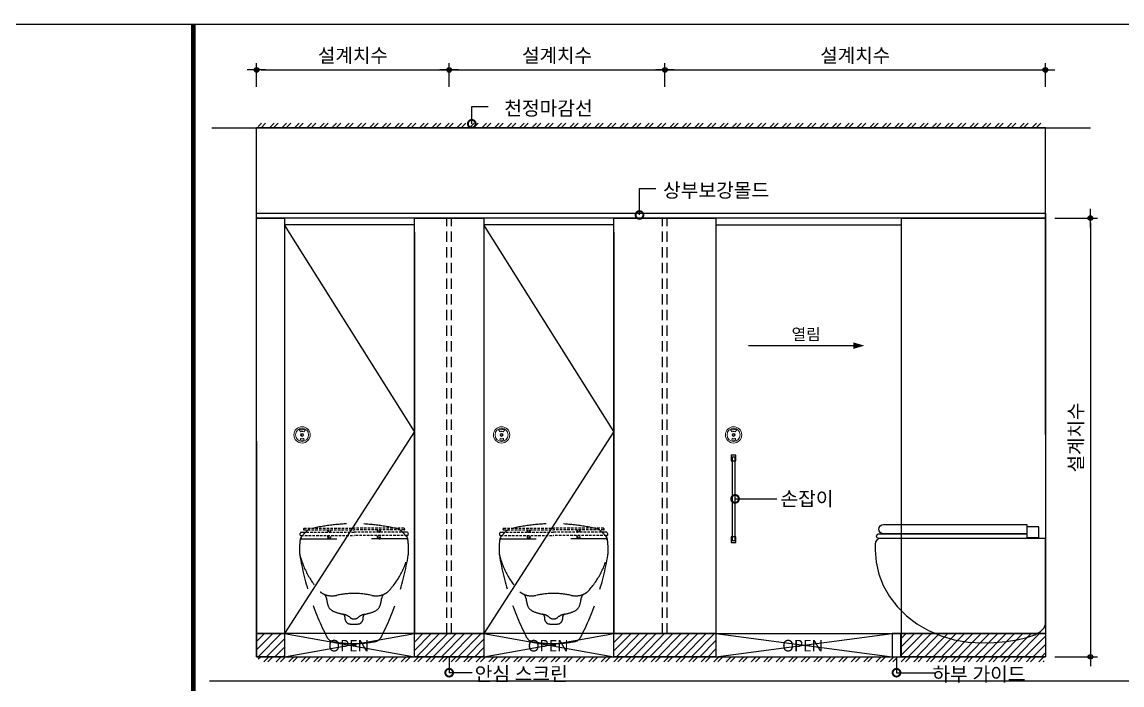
# Model space of a CAD drawing. Extents: x -256 to 8104, y -176 to 5714.
# Drawn here: x 2115 to 4485, y 4115 to 5543 of the extents above; entities that cross this region are included whole.
import ezdxf
from ezdxf.enums import TextEntityAlignment as Align

# ---------------------------------------------------------------- set-up
doc = ezdxf.new("R2010")
doc.units = 0
doc.header["$LTSCALE"] = 30
doc.linetypes.add('HIDDEN', pattern=[0.375, 0.25, -0.125])
doc.layers.get('0').update_dxf_attribs({"linetype": 'CONTINUOUS'})
doc.layers.get('DEFPOINTS').update_dxf_attribs({"linetype": 'CONTINUOUS'})
for name, color, linetype in [('DIM', 7, 'CONTINUOUS'), ('HAT', 8, 'CONTINUOUS'), ('HID', 9, 'HIDDEN'), ('문자', 3, 'CONTINUOUS'), ('부자재', 4, 'CONTINUOUS'), ('잠금쇠(회전형)', 4, 'CONTINUOUS'), ('치수', 1, 'CONTINUOUS'), ('판넬', 2, 'CONTINUOUS'), ('해치', 8, 'CONTINUOUS')]:
    doc.layers.add(name, color=color, linetype=linetype)
doc.styles.add('HDW', font='gulim.ttc')
doc.styles.add('돋움', font='malgun.ttf')
doc.dimstyles.new('10', dxfattribs={"dimscale": 10, "dimtxt": 3, "dimasz": 1, "dimexe": 1.5, "dimexo": 2, "dimgap": 1, "dimtad": 1, "dimdec": 0, "dimlunit": 6, "dimtxsty": '돋움', "dimblk": 'DIMDOT', "dimcen": -1, "dimdle": 1.5, "dimclrt": 3, "dimazin": 3, "dimtfac": 1, "dimtdec": 0, "dimtix": 1, "dimtmove": 2, "dimatfit": 3, "dimldrblk": 'DIMDOT', "dimarcsym": 0})
pattern_1 = [(45, (-8573.46, -213.721), (-8.980256, 8.980256), [])]

# ---------------------------------------------------------------- blocks, each defined once
blk = doc.blocks.new('_DOTSMALL')
at = {"color": 0, "linetype": 'ByBlock', "const_width": 0.5}
blk.add_lwpolyline([(-0.0625, 0, 1), (0.0625, 0, 1)], format="xyb", close=True, dxfattribs=at)
blk = doc.blocks.new('A$C63EC304E')
at = {"layer": '치수', "color": 1, "xscale": 2.5, "yscale": 2.5, "zscale": 2.5, "rotation": 234.3098741996962}
blk.add_blockref('_DOTSMALL', (0.31, 0.31), dxfattribs=at)
blk = doc.blocks.new('A$C2BC9653E')
at = {"layer": '치수', "xscale": 0.3333333333333333, "yscale": 0.3333333333333333, "zscale": 0.3333333333333333}
blk.add_blockref('A$C63EC304E', (0, 0), dxfattribs=at)
blk = doc.blocks.new('A$C7FC71301')
at = {"layer": '치수', "rotation": 180}
blk.add_blockref('A$C2BC9653E', (0.208, 0.208), dxfattribs=at)
blk = doc.blocks.new('A$C4A20372B')
at = {"layer": '치수'}
blk.add_blockref('A$C7FC71301', (0, 0), dxfattribs=at)
blk = doc.blocks.new('A$C566469F5')
at = {"layer": '치수'}
blk.add_blockref('A$C4A20372B', (0, 0), dxfattribs=at)
blk = doc.blocks.new('A$C7E317CD4')
at = {"layer": '해치', "xscale": 2, "yscale": 2, "zscale": 2}
blk.add_blockref('A$C566469F5', (0, 0), dxfattribs=at)
blk = doc.blocks.new('A$C601D7F27')
at = {"layer": '치수'}
blk.add_blockref('A$C7E317CD4', (0, 0), dxfattribs=at)
blk = doc.blocks.new('A$C38802C08')
at = {"layer": '치수'}
blk.add_blockref('A$C601D7F27', (0, 0), dxfattribs=at)
blk = doc.blocks.new('A$C460A2A32')
at = {"color": 0}
for p, q in [((2.8, 20), (0.5, 16)), ((2.8, 20), (8.6, 20)), ((3.9, 10), (162.3, 10)), ((8.6, 20), (162.3, 20)), ((12.8, 32), (11.2, 30.4)), ((12.6, 27), (162.3, 27)), ((12.8, 32), (162.3, 32)), ((311.8, 32), (162.3, 32)), ((312, 27), (162.3, 27)), ((316, 20), (162.3, 20)), ((320.7, 10), (162.3, 10)), ((311.8, 32), (313.4, 30.4)), ((321.8, 20), (316, 20)), ((321.8, 20), (324.1, 16))]:
    blk.add_line(p, q, dxfattribs=at)
for centre, radius, start, end in [((3.9, 14), 4, 150.0107, 270), ((12.6, 29), 2, 135, 270), ((108.9, 28.2), 26, 182.6717, 198.4118), ((108.9, 10), 26, 180, 202.6199), ((107.4, 28.2), 23, 183.0205, 200.9186), ((107.4, 10), 23, 180, 205.7715), ((68.6, 10), 23, 334.2285, 0), ((68.6, 28.2), 23, 339.0814, 356.9795), ((67.1, 10), 26, 337.3801, 0), ((67.1, 28.2), 26, 341.5882, 357.3283), ((257.5, 28.2), 26, 182.6717, 198.4118), ((257.5, 10), 26, 180, 202.6199), ((256, 28.2), 23, 183.0205, 200.9186), ((256, 10), 23, 180, 205.7715), ((217.2, 10), 23, 334.2285, 0), ((217.2, 28.2), 23, 339.0814, 356.9795), ((215.7, 10), 26, 337.3801, 0), ((215.7, 28.2), 26, 341.5882, 357.3283), ((312, 29), 2, 270, 45), ((320.7, 14), 4, 270, 29.9893)]:
    blk.add_arc(centre, radius, start, end, dxfattribs=at)
blk = doc.blocks.new('DIMDOT')
at = {"linetype": 'Continuous'}
blk.add_line((-2, 0), (2, 0), dxfattribs=at)
for radius in [0.5, 0.25]:
    blk.add_circle((0, 0), radius, dxfattribs=at)
blk = doc.blocks.new('*D26')
at = {"layer": 'DEFPOINTS', "color": 0}
for p in [(3035.2, 5440.1), (2620.2, 5383.9), (3035.2, 5383.9)]:
    blk.add_point(p, dxfattribs=at)
at = {"layer": 'DIM', "color": 0, "lineweight": -2}
for p, q in [((2620.2, 5403.9), (2620.2, 5455.1)), ((3035.2, 5403.9), (3035.2, 5455.1)), ((2630.2, 5440.1), (3025.2, 5440.1))]:
    blk.add_line(p, q, dxfattribs=at)
at = {"layer": 'DIM', "color": 0, "lineweight": -2, "xscale": 10, "yscale": 10, "zscale": 10, "rotation": 180}
blk.add_blockref('DIMDOT', (2620.2, 5440.1), dxfattribs=at)
at = {"layer": 'DIM', "color": 0, "lineweight": -2, "xscale": 10, "yscale": 10, "zscale": 10}
blk.add_blockref('DIMDOT', (3035.2, 5440.1), dxfattribs=at)
at = {"layer": 'DIM', "color": 3, "insert": (2827.7, 5469.8), "char_height": 30, "attachment_point": 5, "style": '돋움'}
blk.add_mtext('설계치수', dxfattribs=at)
blk = doc.blocks.new('*D27')
at = {"layer": 'DEFPOINTS', "color": 0}
for p in [(3500.2, 5440.1), (3035.2, 5383.9), (3500.2, 5383.9)]:
    blk.add_point(p, dxfattribs=at)
at = {"layer": 'DIM', "color": 0, "lineweight": -2}
for p, q in [((3035.2, 5403.9), (3035.2, 5455.1)), ((3500.2, 5403.9), (3500.2, 5455.1)), ((3045.2, 5440.1), (3490.2, 5440.1))]:
    blk.add_line(p, q, dxfattribs=at)
at = {"layer": 'DIM', "color": 0, "lineweight": -2, "xscale": 10, "yscale": 10, "zscale": 10, "rotation": 180}
blk.add_blockref('DIMDOT', (3035.2, 5440.1), dxfattribs=at)
at = {"layer": 'DIM', "color": 0, "lineweight": -2, "xscale": 10, "yscale": 10, "zscale": 10}
blk.add_blockref('DIMDOT', (3500.2, 5440.1), dxfattribs=at)
at = {"layer": 'DIM', "color": 3, "insert": (3267.7, 5469.8), "char_height": 30, "attachment_point": 5, "style": '돋움'}
blk.add_mtext('설계치수', dxfattribs=at)
blk = doc.blocks.new('*D28')
at = {"layer": 'DEFPOINTS', "color": 0}
for p in [(4320.2, 5440.1), (3500.2, 5383.9), (4320.2, 5383.9)]:
    blk.add_point(p, dxfattribs=at)
at = {"layer": 'DIM', "color": 0, "lineweight": -2}
for p, q in [((3500.2, 5403.9), (3500.2, 5455.1)), ((4320.2, 5403.9), (4320.2, 5455.1)), ((3510.2, 5440.1), (4310.2, 5440.1))]:
    blk.add_line(p, q, dxfattribs=at)
at = {"layer": 'DIM', "color": 0, "lineweight": -2, "xscale": 10, "yscale": 10, "zscale": 10, "rotation": 180}
blk.add_blockref('DIMDOT', (3500.2, 5440.1), dxfattribs=at)
at = {"layer": 'DIM', "color": 0, "lineweight": -2, "xscale": 10, "yscale": 10, "zscale": 10}
blk.add_blockref('DIMDOT', (4320.2, 5440.1), dxfattribs=at)
at = {"layer": 'DIM', "color": 3, "insert": (3910.2, 5469.8), "char_height": 30, "attachment_point": 5, "style": '돋움'}
blk.add_mtext('설계치수', dxfattribs=at)
blk = doc.blocks.new('*D29')
at = {"layer": 'DEFPOINTS', "color": 0}
for p in [(4320.2, 5121), (4320.2, 4176), (4417.1, 4176)]:
    blk.add_point(p, dxfattribs=at)
at = {"layer": 'DIM', "color": 0, "lineweight": -2}
for p, q in [((4340.2, 5121), (4432.1, 5121)), ((4417.1, 5111), (4417.1, 4186)), ((4340.2, 4176), (4432.1, 4176))]:
    blk.add_line(p, q, dxfattribs=at)
at = {"layer": 'DIM', "color": 0, "lineweight": -2, "xscale": 10, "yscale": 10, "zscale": 10}
for p, rotation in [((4417.1, 5121), 90), ((4417.1, 4176), 270)]:
    blk.add_blockref('DIMDOT', p, dxfattribs=dict(at, rotation=rotation))
at = {"layer": 'DIM', "color": 3, "insert": (4387.5, 4648.5), "char_height": 30, "attachment_point": 5, "rotation": 90, "style": '돋움'}
blk.add_mtext('설계치수', dxfattribs=at)
blk = doc.blocks.new('SLIDE_03')
at = {"layer": 'HAT'}
h = blk.add_hatch(dxfattribs=at)
h.set_pattern_fill('ANSI32', color=256, scale=2, style=0)
h.set_pattern_definition([(45, (-8615.85, -317.24), (-13.470384, 13.470384), []), (45, (-8606.87, -317.24), (-13.470384, 13.470384), [])])
h.paths.add_polyline_path([(2623.5, 5325.7), (4317.1, 5325.7), (4317.1, 5315.7), (2623.5, 5315.7)])
h = blk.add_hatch(dxfattribs=at)
h.set_pattern_fill('ANSI32', color=256, scale=2, style=0)
h.set_pattern_definition([(45, (-8615.85, -135.26), (-13.470384, 13.470384), []), (45, (-8606.87, -135.26), (-13.470384, 13.470384), [])])
h.paths.add_polyline_path([(2623.5, 4165.5), (4317.1, 4165.5), (4317.1, 4175.5), (2623.5, 4175.5)])
at = {"layer": '해치', "transparency": 33554687}
h = blk.add_hatch(dxfattribs=at)
h.set_pattern_fill('ANSI31', color=3, scale=4)
h.set_pattern_definition(pattern_1)
h.paths.add_polyline_path([(2620.2, 4226), (2680.2, 4226), (2680.2, 4176), (2620.2, 4176)])
h = blk.add_hatch(dxfattribs=at)
h.set_pattern_fill('ANSI31', color=3, scale=4)
h.set_pattern_definition(pattern_1)
h.paths.add_polyline_path([(2960.2, 4226), (3110.2, 4226), (3110.2, 4176), (2960.2, 4176)])
h.paths.add_polyline_path([(3390.2, 4226), (3610.2, 4226), (3610.2, 4176), (3390.2, 4176)])
h.paths.add_polyline_path([(4010.2, 4226), (4320.2, 4226), (4320.2, 4176), (4010.2, 4176)])
at = {"color": 2}
blk.add_line((2523.5, 5315.7), (4417.1, 5315.7), dxfattribs=at)
for p, q in [((2620.2, 4654.6), (2620.2, 5315.7)), ((4320.2, 4654.6), (4320.2, 5315.7)), ((2620.2, 4640.8), (2620.2, 4176)), ((4320.2, 4640.8), (4320.2, 4176)), ((2620.2, 4176), (4320.2, 4176))]:
    blk.add_line(p, q)
at = {"color": 8}
blk.add_line((2518.8, 4124.2), (5866.6, 4124.2), dxfattribs=at)
at = {"color": 2}
for points in [[(-0.7, 5538.4), (7251.6, 5538.4), (7251.6, 0.1), (-0.7, 0.1)], [(-0.7, 5538.4), (7251.6, 5538.4), (7251.6, 0.1), (-0.7, 0.1)], [(-0.7, 5538.4), (7981.2, 5538.4), (7981.2, 0.1), (-0.7, 0.1)], [(2620.2, 5132), (4320.2, 5132), (4320.2, 5121), (2620.2, 5121)]]:
    blk.add_lwpolyline(points, close=True, dxfattribs=at)
at = {"color": 8, "const_width": 10}
blk.add_lwpolyline([(2484.2, 2769.2), (2484.2, 5538.4)], dxfattribs=at)
at = {"layer": 'HID', "ltscale": 3}
for p, q in [((3030.2, 4226), (3030.2, 5121)), ((3040.2, 4226), (3040.2, 5121)), ((3495.2, 4226), (3495.2, 5121)), ((3505.2, 4226), (3505.2, 5121))]:
    blk.add_line(p, q, dxfattribs=at)
at = {"layer": 'HID', "ltscale": 10}
for p, q in [((2718, 4430), (2830.2, 4430)), ((2942.5, 4430), (2830.2, 4430)), ((3148, 4430), (3260.2, 4430)), ((3372.5, 4430), (3260.2, 4430))]:
    blk.add_line(p, q, dxfattribs=at)
at = {"layer": 'HID', "linetype": 'Continuous'}
for points in [[(4280.2, 4441), (3971.3, 4441, -1), (3971.3, 4461), (4280.2, 4461)], [(4280.2, 4431), (3961.3, 4431, -1), (3961.3, 4441), (4280.2, 4441)], [(4320.2, 4431), (3965.3, 4431, 0.4142), (3953.3, 4419), (3953.3, 4406), (3955.3, 4379.9), (3961.2, 4354.2), (3970.8, 4329.4), (3984.1, 4306), (4000.9, 4284.2), (4020.7, 4264.5), (4043.3, 4247.3), (4068.3, 4232.8), (4095.3, 4221.2), (4123.8, 4212.8), (4153.3, 4207.7), (4183.3, 4206), (4210, 4206.7), (4235.7, 4209), (4259.4, 4212.7), (4280.1, 4217.7), (4297.2, 4223.7), (4309.8, 4230.7), (4317.6, 4238.2), (4320.2, 4246)]]:
    blk.add_lwpolyline(points, format="xyb", close=True, dxfattribs=at)
blk.add_lwpolyline([(4280.2, 4433), (4306.2, 4433), (4306.2, 4456), (4280.2, 4456)], close=True, dxfattribs=at)
at = {"layer": 'HID', "ltscale": 10}
for centre, radius, start, end in [((2830.2, 4059.6), 403.1, 76.2923, 103.7077), ((3260.2, 4059.6), 403.1, 76.2923, 103.7077), ((2723.1, 4427.9), 9, 143.1013, 172.4918), ((2787.9, 4379.3), 90, 128.0065, 143.1013), ((2736.1, 4445.4), 6, 103.9579, 128.0065), ((2924.3, 4445.4), 6, 51.9935, 76.0421), ((2872.6, 4379.3), 90, 36.8987, 51.9935), ((2937.4, 4427.9), 9, 7.5082, 36.8987), ((3153.1, 4427.9), 9, 143.1013, 172.4918), ((3217.9, 4379.3), 90, 128.0065, 143.1013), ((3166.1, 4445.4), 6, 103.9579, 128.0065), ((3354.3, 4445.4), 6, 51.9935, 76.0421), ((3302.6, 4379.3), 90, 36.8987, 51.9935), ((3367.4, 4427.9), 9, 7.5082, 36.8987), ((2892.6, 4405.5), 180, 172.4918, 181.055), ((2718, 4425.8), 4.2, 90, 173.3826), ((2942.5, 4425.8), 4.2, 6.6174, 90), ((2767.8, 4405.5), 180, 358.945, 7.5082), ((3322.6, 4405.5), 180, 172.4918, 181.055), ((3148, 4425.8), 4.2, 90, 173.3826), ((3372.5, 4425.8), 4.2, 6.6174, 90), ((3197.8, 4405.5), 180, 358.945, 7.5082), ((2754.7, 4403), 42, 181.055, 190.5892), ((2885.5, 4438), 177, 192.809, 223.5419), ((3307.7, 4493.2), 602.3, 189.3568, 207.2383), ((2352.8, 4493.2), 602.3, 332.7617, 350.6432), ((2775, 4438), 177, 316.4581, 347.191), ((2905.8, 4403), 42, 349.4108, 358.945), ((3184.7, 4403), 42, 181.055, 190.5892), ((3315.5, 4438), 177, 192.809, 223.5419), ((3737.7, 4493.2), 602.3, 189.3568, 207.2383), ((2782.8, 4493.2), 602.3, 332.7617, 350.6432), ((3205, 4438), 177, 316.4581, 347.191), ((3335.8, 4403), 42, 349.4108, 358.945), ((2782.8, 4349.3), 42, 232.3598, 243.5689), ((2877.6, 4349.3), 42, 296.4311, 307.6402), ((3212.8, 4349.3), 42, 232.3598, 243.5689), ((3307.6, 4349.3), 42, 296.4311, 307.6402), ((2758.8, 4300.9), 12, 6.9609, 63.5689), ((2782.8, 4349.3), 42, 248.0565, 282.8609), ((2861.1, 4313.4), 91.1, 186.9609, 196.5836), ((2830.2, 4141.6), 171, 90, 102.8609), ((2830.2, 4141.6), 171, 77.1391, 90), ((2877.6, 4349.3), 42, 257.1391, 291.9435), ((2799.4, 4313.4), 91.1, 343.4164, 353.0391), ((2901.7, 4300.9), 12, 116.4311, 173.0391), ((3188.8, 4300.9), 12, 6.9609, 63.5689), ((3212.8, 4349.3), 42, 248.0565, 282.8609), ((3291.1, 4313.4), 91.1, 186.9609, 196.5836), ((3260.2, 4141.6), 171, 90, 102.8609), ((3260.2, 4141.6), 171, 77.1391, 90), ((3307.6, 4349.3), 42, 257.1391, 291.9435), ((3229.4, 4313.4), 91.1, 343.4164, 353.0391), ((3331.7, 4300.9), 12, 116.4311, 173.0391), ((2793.9, 4293.4), 21, 196.5836, 247.6201), ((2830.2, 4381.6), 116.3, 247.6201, 258.9228), ((2804.7, 4261.9), 6, 0, 77.9673), ((2802.1, 4238), 30, 49.4621, 78.9228), ((2858.3, 4238), 30, 101.0772, 130.5379), ((2855.7, 4261.9), 6, 102.0327, 180), ((2830.2, 4381.6), 116.3, 281.0772, 292.3799), ((2866.5, 4293.4), 21, 292.3799, 343.4164), ((3223.9, 4293.4), 21, 196.5836, 247.6201), ((3260.2, 4381.6), 116.3, 247.6201, 258.9228), ((3234.7, 4261.9), 6, 0, 77.9673), ((3232.1, 4238), 30, 49.4621, 78.9228), ((3288.3, 4238), 30, 101.0772, 130.5379), ((3285.7, 4261.9), 6, 102.0327, 180), ((3260.2, 4381.6), 116.3, 281.0772, 292.3799), ((3296.5, 4293.4), 21, 292.3799, 343.4164), ((2824.1, 4259.5), 13.6, 169.8446, 248.5821), ((2830.2, 4417.5), 171, 266.2838, 270), ((2830.2, 4270.8), 13.3, 229.4621, 270), ((2830.2, 4270.8), 13.3, 270, 310.5379), ((2830.2, 4417.5), 171, 270, 273.7162), ((2836.4, 4259.5), 13.6, 291.4179, 10.1554), ((3254.1, 4259.5), 13.6, 169.8446, 248.5821), ((3260.2, 4417.5), 171, 266.2838, 270), ((3260.2, 4270.8), 13.3, 229.4621, 270), ((3260.2, 4270.8), 13.3, 270, 310.5379), ((3260.2, 4417.5), 171, 270, 273.7162), ((3266.4, 4259.5), 13.6, 291.4179, 10.1554), ((2787.6, 4226.7), 18, 210.6249, 258.7833), ((2830.2, 4441.5), 237, 258.7833, 270), ((2830.2, 4441.5), 237, 270, 281.2167), ((2872.8, 4226.7), 18, 281.2167, 329.3751), ((3217.6, 4226.7), 18, 210.6249, 258.7833), ((3260.2, 4441.5), 237, 258.7833, 270), ((3260.2, 4441.5), 237, 270, 281.2167), ((3302.8, 4226.7), 18, 281.2167, 329.3751)]:
    blk.add_arc(centre, radius, start, end, dxfattribs=at)
at = {"layer": '부자재', "color": 3}
blk.add_line((4320.2, 5315.7), (2620.2, 5315.7), dxfattribs=at)
blk.add_line((4320.2, 5315.7), (2620.2, 5315.7), dxfattribs=at)
at = {"layer": '부자재'}
for points in [[(3643.2, 4598.3), (3653.2, 4598.3), (3653.2, 4610.3), (3643.2, 4610.3)], [(3645.2, 4426.3), (3651.2, 4426.3), (3651.2, 4606.3), (3645.2, 4606.3)], [(3643.2, 4422.3), (3653.2, 4422.3), (3653.2, 4434.3), (3643.2, 4434.3)], [(3990.2, 4176), (4008.2, 4176), (4008.2, 4226), (3990.2, 4226)]]:
    blk.add_lwpolyline(points, close=True, dxfattribs=at)
at = {"layer": '잠금쇠(회전형)', "linetype": 'Continuous', "lineweight": 15}
for p, q in [((2711.7, 4664.7), (2715.3, 4660.7)), ((2716.8, 4657), (2716.8, 4651.2)), ((2719.5, 4656.9), (2719.5, 4651.2)), ((2725.3, 4664.7), (2721.7, 4660.7)), ((3141.7, 4664.7), (3145.3, 4660.7)), ((3146.8, 4657), (3146.8, 4651.2)), ((3149.5, 4656.9), (3149.5, 4651.2)), ((3155.3, 4664.7), (3151.7, 4660.7)), ((3641.7, 4664.7), (3645.3, 4660.7)), ((3646.8, 4657), (3646.8, 4651.2)), ((3649.5, 4656.9), (3649.5, 4651.2)), ((3655.3, 4664.7), (3651.7, 4660.7)), ((2714.9, 4645.5), (2714.5, 4644.3)), ((2722.1, 4645.5), (2722.5, 4644.3)), ((3144.9, 4645.5), (3144.5, 4644.3)), ((3152.1, 4645.5), (3152.5, 4644.3)), ((3644.9, 4645.5), (3644.5, 4644.3)), ((3652.1, 4645.5), (3652.5, 4644.3))]:
    blk.add_line(p, q, dxfattribs=at)
for centre, radius in [((2718.2, 4654.1), 17.6), ((3148.2, 4654.1), 17.6), ((3648.2, 4654.1), 17.6), ((2718.2, 4654.1), 14.1), ((2718.2, 4654.1), 3.21), ((3148.2, 4654.1), 14.1), ((3148.2, 4654.1), 3.21), ((3648.2, 4654.1), 14.1), ((3648.2, 4654.1), 3.21)]:
    blk.add_circle(centre, radius, dxfattribs=at)
for centre, radius, start, end in [((2718.5, 4652.3), 14.1, 61.0478, 118.9522), ((2718.5, 4654.7), 6.81, 61.8696, 118.1304), ((3148.5, 4652.3), 14.1, 61.0478, 118.9522), ((3148.5, 4654.7), 6.81, 61.8696, 118.1304), ((3648.5, 4652.3), 14.1, 61.0478, 118.9522), ((3648.5, 4654.7), 6.81, 61.8696, 118.1304), ((2715.4, 4644), 0.98, 160.8571, 255.4685), ((2715.8, 4645.2), 0.98, 72.2332, 160.8571), ((2718.5, 4655.8), 13.2, 255.4685, 284.5315), ((2718.5, 4653.5), 7.75, 252.2332, 287.7668), ((2721.2, 4645.2), 0.98, 19.1429, 107.7668), ((2721.6, 4644), 0.98, 284.5315, 19.1429), ((3145.4, 4644), 0.98, 160.8571, 255.4685), ((3145.8, 4645.2), 0.98, 72.2332, 160.8571), ((3148.5, 4655.8), 13.2, 255.4685, 284.5315), ((3148.5, 4653.5), 7.75, 252.2332, 287.7668), ((3151.2, 4645.2), 0.98, 19.1429, 107.7668), ((3151.6, 4644), 0.98, 284.5315, 19.1429), ((3645.4, 4644), 0.98, 160.8571, 255.4685), ((3645.8, 4645.2), 0.98, 72.2332, 160.8571), ((3648.5, 4655.8), 13.2, 255.4685, 284.5315), ((3648.5, 4653.5), 7.75, 252.2332, 287.7668), ((3651.2, 4645.2), 0.98, 19.1429, 107.7668), ((3651.6, 4644), 0.98, 284.5315, 19.1429)]:
    blk.add_arc(centre, radius, start, end, dxfattribs=at)
at = {"layer": '치수'}
for p, q in [((3083.9, 5324.3), (3083.9, 5361.5)), ((3083.9, 5361.5), (3119, 5361.5)), ((3445.3, 5128), (3445.3, 5184.6)), ((3445.3, 5184.6), (3480.4, 5184.6)), ((2960.2, 4661.3), (2680.2, 5106.4)), ((3390.2, 4661.3), (3110.2, 5106.4)), ((3680.2, 4846.3), (3910.2, 4846.3)), ((2960.2, 4661.3), (2680.2, 4226)), ((3390.2, 4661.3), (3110.2, 4226)), ((3651.2, 4516.3), (3741.2, 4516.3)), ((2680.2, 4176), (2960.2, 4226)), ((2680.2, 4226), (2960.2, 4176)), ((3110.2, 4176), (3390.2, 4226)), ((3110.2, 4226), (3390.2, 4176)), ((3610.2, 4176), (3990.2, 4226)), ((3610.2, 4226), (3990.2, 4176)), ((3035.2, 4176), (3035.2, 4141.7)), ((3999.2, 4176), (3999.2, 4141.7)), ((3084.4, 4141.7), (3035.2, 4141.7)), ((3999.2, 4141.7), (4083.4, 4141.7))]:
    blk.add_line(p, q, dxfattribs=at)
blk.add_solid([(3930.2, 4846.3), (3906.2, 4853.3), (3906.2, 4839.3)], dxfattribs=at)
at = {"layer": '판넬'}
for p, q in [((2960.2, 5106.4), (2680.2, 5106.4)), ((3390.2, 5106.4), (3110.2, 5106.4)), ((3610.2, 5106.4), (4010.2, 5106.4)), ((2680.2, 5091), (2680.2, 4226)), ((2960.2, 5091), (2960.2, 4269.1)), ((3110.2, 5091), (3110.2, 4226)), ((3390.2, 5091), (3390.2, 5078.6)), ((3390.2, 5078.6), (3390.2, 4269.1)), ((3610.2, 5091), (3610.2, 4226)), ((2960.2, 4269.1), (2960.2, 4226)), ((3390.2, 4269.1), (3390.2, 4226)), ((2960.2, 4226), (2680.2, 4226)), ((3390.2, 4226), (3110.2, 4226)), ((3610.2, 4226), (4010.2, 4226))]:
    blk.add_line(p, q, dxfattribs=at)
at = {"layer": '판넬', "color": 3}
for p, q in [((2680.2, 4226), (2620.2, 4226)), ((3110.2, 4226), (2960.2, 4226)), ((3110.2, 4226), (3045.2, 4226)), ((3610.2, 4226), (3390.2, 4226)), ((4320.2, 4226), (4010.2, 4226))]:
    blk.add_line(p, q, dxfattribs=at)
at = {"layer": '판넬'}
for points in [[(2680.2, 4226), (2620.2, 4226), (2620.2, 5121), (2680.2, 5121)], [(2960.2, 5121), (3110.2, 5121), (3110.2, 4226), (2960.2, 4226)], [(3390.2, 5121), (3610.2, 5121), (3610.2, 4226), (3390.2, 4226)], [(4320.2, 4226), (4010.2, 4226), (4010.2, 5121), (4320.2, 5121)]]:
    blk.add_lwpolyline(points, close=True, dxfattribs=at)
at = {"layer": '해치', "color": 3}
blk.add_line((2960.2, 5091), (2960.2, 5121), dxfattribs=at)
for points in [[(2620.2, 4226), (2680.2, 4226), (2680.2, 4176), (2620.2, 4176)], [(2960.2, 4226), (3110.2, 4226), (3110.2, 4176), (2960.2, 4176)], [(3390.2, 4226), (3610.2, 4226), (3610.2, 4176), (3390.2, 4176)], [(4010.2, 4226), (4320.2, 4226), (4320.2, 4176), (4010.2, 4176)]]:
    blk.add_lwpolyline(points, close=True, dxfattribs=at)
at = {"layer": 'HID', "ltscale": 10, "xscale": 0.7200000000011642, "yscale": 0.7200000000011642, "zscale": 0.7200000000011642}
for p in [(2713.4, 4429.8), (3143.4, 4429.8)]:
    blk.add_blockref('A$C460A2A32', p, dxfattribs=at)
at = {"layer": '해치', "xscale": -20, "yscale": 20, "zscale": 20, "rotation": 180}
for p in [(3079.7, 5328.3), (3441.1, 5131.9)]:
    blk.add_blockref('A$C38802C08', p, dxfattribs=at)
at = {"layer": '해치', "yscale": 20}
for p, xscale in [((3647.1, 4512.1), 20), ((4003.4, 4137.6), -20)]:
    blk.add_blockref('A$C38802C08', p, dxfattribs=dict(at, xscale=xscale))
at = {"layer": '해치', "xscale": -20, "yscale": 20, "zscale": 20}
blk.add_blockref('A$C38802C08', (3039.4, 4137.6), dxfattribs=at)
at = {"layer": '문자', "style": '돋움'}
for s, height, p in [('천정마감선', 30.34, (3249.1, 5358)), ('상부보강몰드', 30.34, (3610.5, 5181.2)), ('OPEN', 25, (2818.6, 4200)), ('OPEN', 25, (3248.6, 4200)), ('안심 스크린', 30.34, (3190.5, 4140))]:
    blk.add_text(s, height=height, dxfattribs=at).set_placement(p, align=Align.MIDDLE)
for s, height, p in [('열림', 25, (3773.1, 4858.3)), ('손잡이', 30.34, (3749.2, 4501.3)), ('OPEN', 25, (3752.9, 4187.5)), ('하부 가이드', 30.34, (4076.5, 4123.3))]:
    blk.add_text(s, height=height, dxfattribs=at).set_placement(p)
at = {"layer": '잠금쇠(회전형)', "linetype": 'Continuous', "lineweight": 15, "style": 'HDW', "width": 0.659278}
for p, p2 in [((2715.4, 4662.6), (2721.5, 4662.6)), ((3145.4, 4662.6), (3151.5, 4662.6)), ((3645.4, 4662.6), (3651.5, 4662.6))]:
    blk.add_text('사용중', height=2.3, dxfattribs=at).set_placement(p, p2, align=Align.FIT)
at = {"layer": 'DIM'}
for base, p1, p2, picture, middle in [((3035.2, 5440.1), (2620.2, 5383.9), (3035.2, 5383.9), '*D26', (2827.7, 5469.8)), ((3500.2, 5440.1), (3035.2, 5383.9), (3500.2, 5383.9), '*D27', (3267.7, 5469.8)), ((4320.2, 5440.1), (3500.2, 5383.9), (4320.2, 5383.9), '*D28', (3910.2, 5469.8))]:
    dim = blk.add_linear_dim(base=base, p1=p1, p2=p2, text='설계치수', dimstyle='10', dxfattribs=at)
    dim.commit()
    dim.dimension.update_dxf_attribs({"geometry": picture, "text_midpoint": middle})
dim = blk.add_linear_dim(base=(4417.1, 4176), p1=(4320.2, 5121), p2=(4320.2, 4176), angle=270, text='설계치수', dimstyle='10', dxfattribs=at)
dim.commit()
dim.dimension.update_dxf_attribs({"geometry": '*D29', "text_midpoint": (4387.5, 4648.5)})

msp = doc.modelspace()

# ---------------------------------------------------------------- block references
msp.add_blockref('SLIDE_03', (0, 0))

doc.saveas('drawing.dxf')
